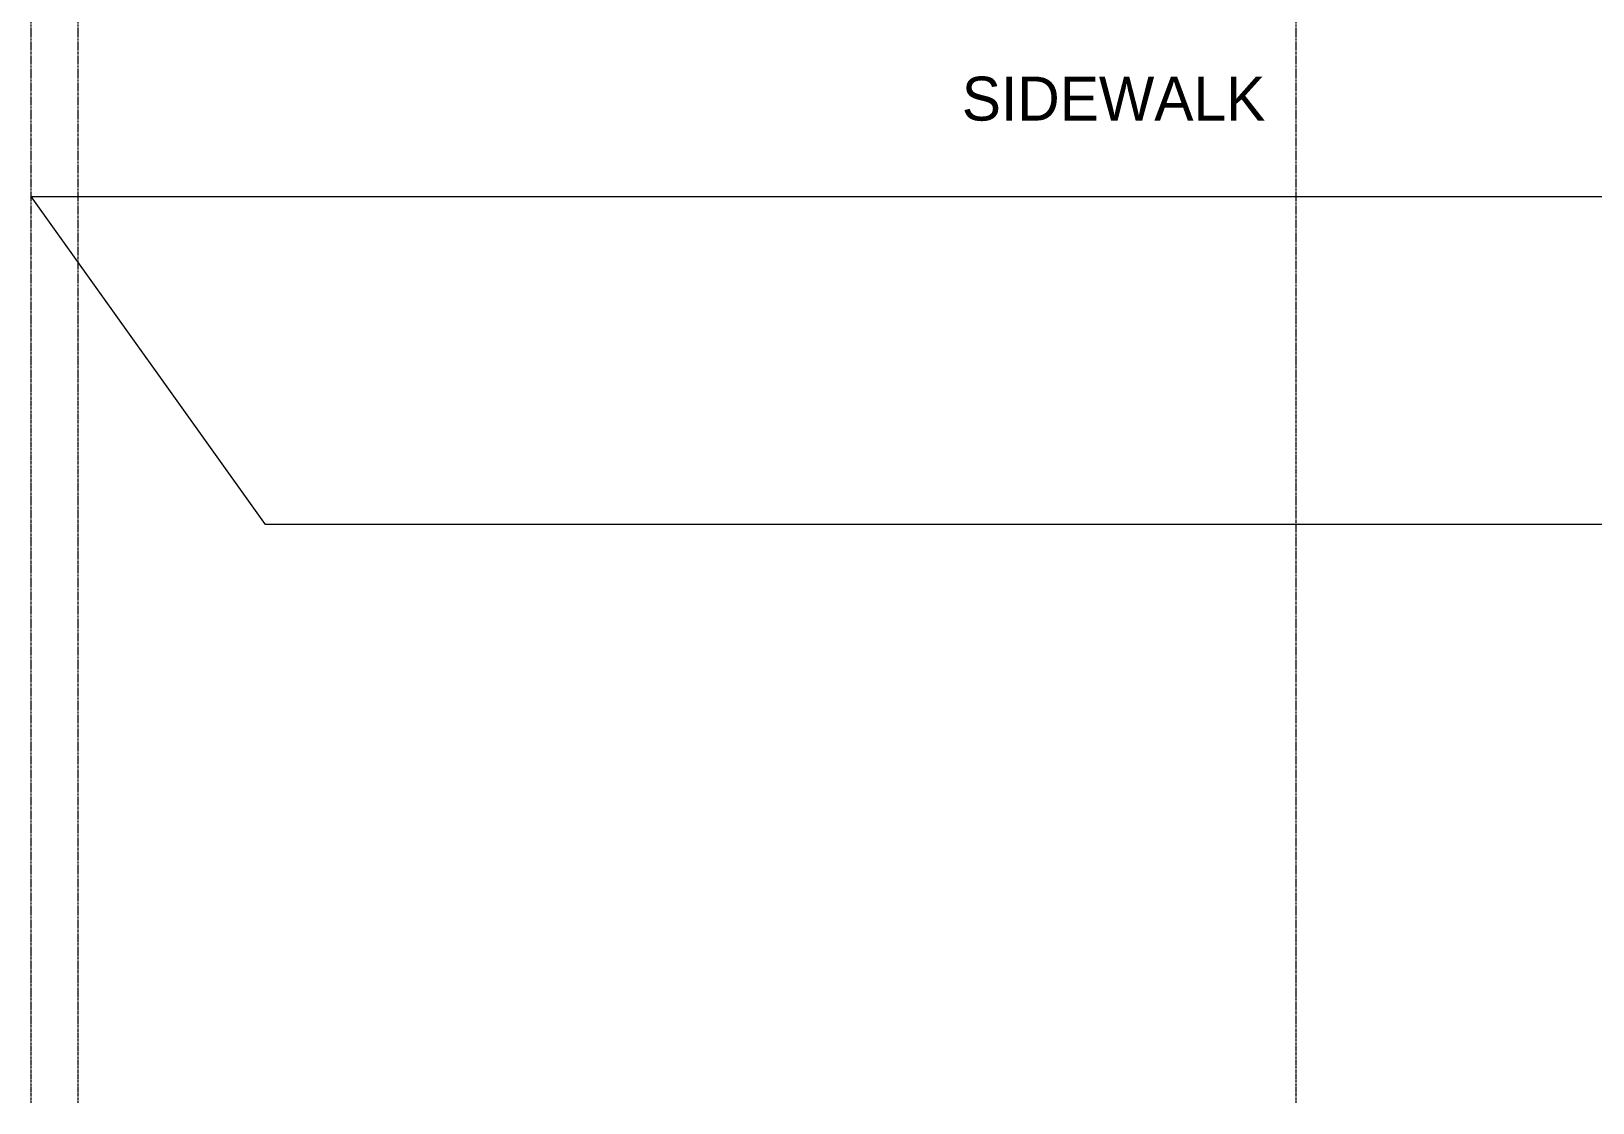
# Model space of a CAD drawing. Header units: inches. Extents: x 8459 to 10849, y 14316 to 16435.
# Drawn here: x 8980.6 to 9380.6, y 14315.7 to 14590.2 of the extents above; entities that cross this region are included whole.
import ezdxf

# ---------------------------------------------------------------- set-up
doc = ezdxf.new("R2010")
doc.units = ezdxf.units.IN
doc.header["$MEASUREMENT"] = 0
doc.linetypes.add('Grid Line 1_2_', pattern=[0.875, 0.5, -0.125, 0.125, -0.125])
for name, color, linetype, lineweight in [('A-FLOR', 192, 'Continuous', 13), ('G-ANNO-TEXT-1', 147, 'Continuous', 9), ('S-GRID-1', 1, 'Grid Line 1_2_', 9)]:
    doc.layers.add(name, color=color, linetype=linetype, lineweight=lineweight)
doc.styles.add('Century Gothic', font='ufonts.com_century-gothic.ttf', dxfattribs={"height": 11.25})

msp = doc.modelspace()

# ---------------------------------------------------------------- linework, layer by layer
at = {"layer": 'A-FLOR'}
for p, q in [((9040.62, 14463.86), (8980.62, 14547.86)), ((8980.62, 14547.86), (10276.62, 14547.86)), ((10216.62, 14463.86), (9040.62, 14463.86))]:
    msp.add_line(p, q, dxfattribs=at)
at = {"layer": 'S-GRID-1'}
for p, q in [((8980.62, 14315.74), (8980.62, 16373.2)), ((9304.62, 14315.74), (9304.62, 16373.2)), ((8992.62, 14315.74), (8992.62, 16342.15))]:
    msp.add_line(p, q, dxfattribs=at)

# ---------------------------------------------------------------- texts
at = {"layer": 'G-ANNO-TEXT-1', "insert": (9218.99, 14578.56), "char_height": 11.25, "width": 92.415, "attachment_point": 1, "style": 'Century Gothic'}
msp.add_mtext('SIDEWALK', dxfattribs=at)

doc.saveas('drawing.dxf')
